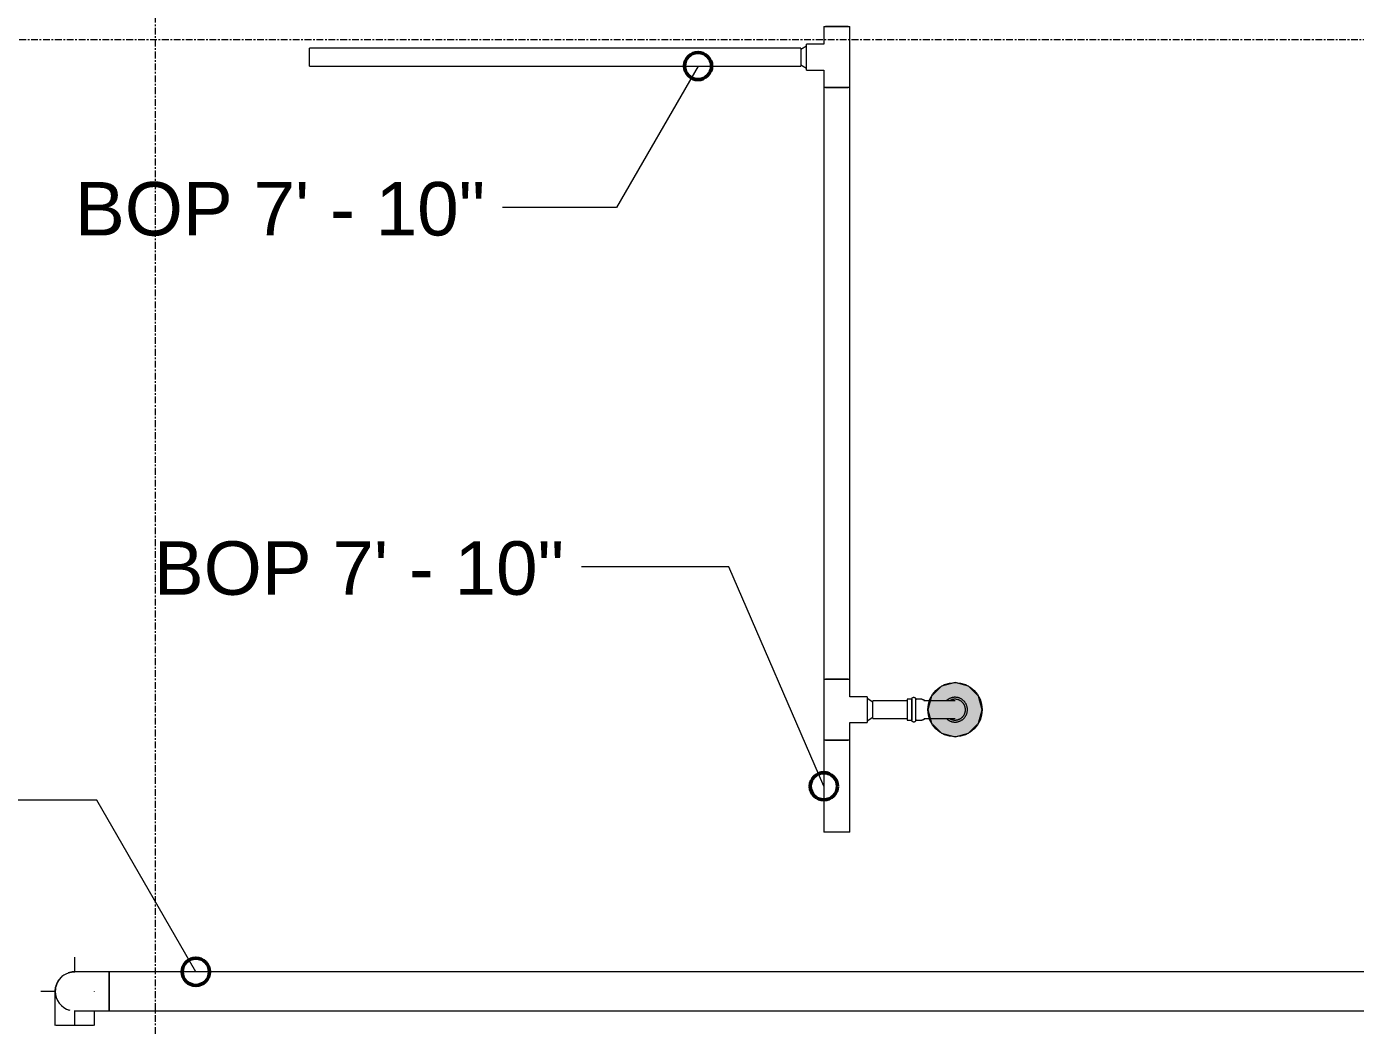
# Model space of a CAD drawing. Header units: inches. Extents: x -3679 to 241, y -496 to 1784.
# Drawn here: x -483.5 to -385.7, y 614.5 to 688 of the extents above; entities that cross this region are included whole.
import ezdxf

# ---------------------------------------------------------------- set-up
doc = ezdxf.new("R2010")
doc.units = ezdxf.units.IN
doc.header["$MEASUREMENT"] = 0
doc.linetypes.add('Grid Line', pattern=[0.875, 0.5, -0.125, 0.125, -0.125])
for name, color, linetype, lineweight in [('A-ANNO-NOTE', 250, 'Continuous', 9), ('G-ANNO-DIMS', 251, 'Continuous', 9), ('P-PIPE', 1, 'Continuous', 9), ('P-PIPE-CNTR', 1, 'Continuous', 9), ('S-GRID', 8, 'Continuous', 9)]:
    doc.layers.add(name, color=color, linetype=linetype, lineweight=lineweight)
doc.styles.add('Arial', font='arial.ttf', dxfattribs={"height": 3.934132})

# ---------------------------------------------------------------- blocks, each defined once
blk = doc.blocks.new('Victaulic-VicPress316-Elbow 90-45deg Style P568_P571 - Standard-V2-SECOND LEVEL')
at = {"layer": 'P-PIPE'}
for p, q in [((-3203.704, 731.097), (-3203.704, 730.203)), ((-3202.389, 730.206), (-3202.389, 731.097)), ((-3203.813, 730.051), (-3203.813, 729.6)), ((-3203.046, 729.6), (-3203.813, 729.6)), ((-3202.28, 729.6), (-3203.046, 729.6)), ((-3202.28, 729.6), (-3202.28, 730.051)), ((-3203.813, 729.309), (-3203.813, 728.97)), ((-3203.046, 729.309), (-3203.813, 729.309)), ((-3203.813, 728.97), (-3203.046, 728.97)), ((-3202.28, 729.309), (-3203.046, 729.309)), ((-3203.046, 728.97), (-3202.28, 728.97)), ((-3202.28, 728.97), (-3202.28, 729.309))]:
    blk.add_line(p, q, dxfattribs=at)
at = {"layer": 'P-PIPE', "flags": 128}
for points in [[(-3203.046, 733.402), (-3203.083, 733.401), (-3203.119, 733.399), (-3203.155, 733.395), (-3203.191, 733.39), (-3203.227, 733.384), (-3203.263, 733.376), (-3203.298, 733.366), (-3203.333, 733.356), (-3203.367, 733.344), (-3203.401, 733.33), (-3203.434, 733.315), (-3203.467, 733.299), (-3203.499, 733.281), (-3203.53, 733.263), (-3203.561, 733.243), (-3203.591, 733.222), (-3203.619, 733.199), (-3203.647, 733.176), (-3203.674, 733.151), (-3203.7, 733.125), (-3203.725, 733.099), (-3203.749, 733.071), (-3203.772, 733.043), (-3203.793, 733.013), (-3203.813, 732.983), (-3203.833, 732.952), (-3203.85, 732.92), (-3203.867, 732.887), (-3203.882, 732.854), (-3203.896, 732.82), (-3203.909, 732.786), (-3203.92, 732.751), (-3203.93, 732.716), (-3203.938, 732.681), (-3203.945, 732.645), (-3203.95, 732.609), (-3203.954, 732.573), (-3203.957, 732.536), (-3203.958, 732.5), (-3203.958, 732.463), (-3203.956, 732.427), (-3203.953, 732.391), (-3203.948, 732.354), (-3203.942, 732.318), (-3203.934, 732.283), (-3203.925, 732.247), (-3203.915, 732.212), (-3203.903, 732.178), (-3203.89, 732.144), (-3203.875, 732.11), (-3203.859, 732.078), (-3203.842, 732.045), (-3203.824, 732.014), (-3203.804, 731.983), (-3203.783, 731.953), (-3203.761, 731.924), (-3203.738, 731.896), (-3203.714, 731.869)], [(-3202.389, 731.858), (-3202.367, 731.881), (-3202.343, 731.909), (-3202.32, 731.937), (-3202.299, 731.967), (-3202.279, 731.997), (-3202.26, 732.028), (-3202.242, 732.06), (-3202.225, 732.093), (-3202.21, 732.126), (-3202.196, 732.16), (-3202.183, 732.194), (-3202.172, 732.229), (-3202.163, 732.264), (-3202.154, 732.299), (-3202.147, 732.335), (-3202.142, 732.371), (-3202.138, 732.407), (-3202.135, 732.444), (-3202.134, 732.48), (-3202.134, 732.517), (-3202.136, 732.553), (-3202.139, 732.589), (-3202.144, 732.626), (-3202.15, 732.662), (-3202.158, 732.697), (-3202.167, 732.733), (-3202.177, 732.768), (-3202.189, 732.802), (-3202.202, 732.836), (-3202.217, 732.87), (-3202.233, 732.902), (-3202.25, 732.935), (-3202.268, 732.966), (-3202.288, 732.997), (-3202.309, 733.027), (-3202.331, 733.056), (-3202.354, 733.084), (-3202.378, 733.111), (-3202.404, 733.137), (-3202.43, 733.163), (-3202.457, 733.187), (-3202.486, 733.21), (-3202.515, 733.231), (-3202.545, 733.252), (-3202.576, 733.271), (-3202.608, 733.29), (-3202.64, 733.307), (-3202.673, 733.322), (-3202.706, 733.336), (-3202.741, 733.349), (-3202.775, 733.361), (-3202.81, 733.371), (-3202.846, 733.38), (-3202.881, 733.387), (-3202.917, 733.393), (-3202.954, 733.397), (-3202.99, 733.4), (-3203.026, 733.402), (-3203.046, 733.402)], [(-3203.046, 733.257), (-3203.077, 733.256), (-3203.107, 733.254), (-3203.138, 733.251), (-3203.168, 733.247), (-3203.198, 733.241), (-3203.228, 733.235), (-3203.258, 733.227), (-3203.287, 733.218), (-3203.316, 733.207), (-3203.345, 733.196), (-3203.373, 733.183), (-3203.4, 733.17), (-3203.427, 733.155), (-3203.453, 733.139), (-3203.479, 733.123), (-3203.504, 733.105), (-3203.528, 733.086), (-3203.551, 733.066), (-3203.574, 733.046), (-3203.596, 733.024), (-3203.617, 733.002), (-3203.637, 732.978), (-3203.656, 732.954), (-3203.674, 732.93), (-3203.691, 732.904), (-3203.707, 732.878), (-3203.722, 732.851), (-3203.736, 732.824), (-3203.749, 732.796), (-3203.76, 732.768), (-3203.771, 732.739), (-3203.78, 732.71), (-3203.789, 732.68), (-3203.796, 732.65), (-3203.801, 732.62), (-3203.806, 732.59), (-3203.809, 732.559), (-3203.812, 732.529), (-3203.812, 732.498), (-3203.812, 732.468), (-3203.811, 732.437), (-3203.808, 732.406), (-3203.804, 732.376), (-3203.799, 732.346), (-3203.792, 732.316), (-3203.785, 732.286), (-3203.776, 732.257), (-3203.766, 732.228), (-3203.755, 732.199), (-3203.743, 732.171), (-3203.73, 732.143), (-3203.715, 732.116), (-3203.704, 732.096)], [(-3203.704, 732.49), (-3203.704, 732.489), (-3203.704, 732.486), (-3203.704, 732.48), (-3203.704, 732.472), (-3203.704, 732.462), (-3203.704, 732.45), (-3203.704, 732.436), (-3203.704, 732.419), (-3203.704, 732.401), (-3203.704, 732.38), (-3203.704, 732.357), (-3203.704, 732.333), (-3203.704, 732.306), (-3203.704, 732.277), (-3203.704, 732.247), (-3203.704, 732.214), (-3203.704, 732.18), (-3203.704, 732.144), (-3203.704, 732.107), (-3203.704, 732.068), (-3203.704, 732.027), (-3203.704, 731.985), (-3203.704, 731.941), (-3203.704, 731.896), (-3203.704, 731.85), (-3203.704, 731.802), (-3203.704, 731.754), (-3203.704, 731.704), (-3203.704, 731.653), (-3203.704, 731.602), (-3203.704, 731.549), (-3203.704, 731.496), (-3203.704, 731.443), (-3203.704, 731.388), (-3203.704, 731.334), (-3203.704, 731.279), (-3203.704, 731.223), (-3203.704, 731.168), (-3203.704, 731.112), (-3203.704, 731.097)], [(-3202.385, 732.102), (-3202.37, 732.129), (-3202.356, 732.156), (-3202.343, 732.184), (-3202.332, 732.212), (-3202.321, 732.241), (-3202.312, 732.27), (-3202.304, 732.3), (-3202.297, 732.33), (-3202.291, 732.36), (-3202.286, 732.39), (-3202.283, 732.421), (-3202.281, 732.451), (-3202.28, 732.482), (-3202.28, 732.512), (-3202.281, 732.543), (-3202.284, 732.574), (-3202.288, 732.604), (-3202.293, 732.634), (-3202.3, 732.664), (-3202.307, 732.694), (-3202.316, 732.723), (-3202.326, 732.752), (-3202.337, 732.781), (-3202.349, 732.809), (-3202.362, 732.837), (-3202.377, 732.864), (-3202.392, 732.89), (-3202.409, 732.916), (-3202.426, 732.941), (-3202.445, 732.966), (-3202.464, 732.989), (-3202.485, 733.012), (-3202.506, 733.034), (-3202.528, 733.055), (-3202.551, 733.075), (-3202.575, 733.095), (-3202.6, 733.113), (-3202.625, 733.13), (-3202.651, 733.147), (-3202.677, 733.162), (-3202.705, 733.176), (-3202.732, 733.189), (-3202.761, 733.201), (-3202.789, 733.212), (-3202.818, 733.222), (-3202.848, 733.23), (-3202.878, 733.238), (-3202.908, 733.244), (-3202.938, 733.249), (-3202.968, 733.253), (-3202.999, 733.255), (-3203.029, 733.256), (-3203.046, 733.257)], [(-3202.389, 731.097), (-3202.389, 731.153), (-3202.389, 731.208), (-3202.389, 731.264), (-3202.389, 731.319), (-3202.389, 731.374), (-3202.389, 731.428), (-3202.389, 731.482), (-3202.389, 731.535), (-3202.389, 731.588), (-3202.389, 731.639), (-3202.389, 731.69), (-3202.389, 731.74), (-3202.389, 731.789), (-3202.389, 731.837), (-3202.389, 731.884), (-3202.389, 731.929), (-3202.389, 731.973), (-3202.389, 732.016), (-3202.389, 732.057), (-3202.389, 732.096), (-3202.389, 732.134), (-3202.389, 732.171), (-3202.389, 732.205), (-3202.389, 732.238), (-3202.389, 732.269), (-3202.389, 732.298), (-3202.389, 732.326), (-3202.389, 732.351), (-3202.389, 732.374), (-3202.389, 732.395), (-3202.389, 732.414), (-3202.389, 732.432), (-3202.389, 732.446), (-3202.389, 732.459), (-3202.389, 732.47), (-3202.389, 732.478), (-3202.389, 732.484), (-3202.389, 732.488), (-3202.389, 732.49), (-3202.389, 732.49)], [(-3203.813, 729.309), (-3203.818, 729.309), (-3203.824, 729.309), (-3203.83, 729.31), (-3203.836, 729.31), (-3203.841, 729.311), (-3203.847, 729.313), (-3203.853, 729.314), (-3203.858, 729.316), (-3203.864, 729.318), (-3203.869, 729.32), (-3203.875, 729.322), (-3203.88, 729.325), (-3203.885, 729.328), (-3203.89, 729.331), (-3203.895, 729.334), (-3203.899, 729.337), (-3203.904, 729.341), (-3203.908, 729.345), (-3203.913, 729.349), (-3203.917, 729.353), (-3203.921, 729.357), (-3203.925, 729.361), (-3203.928, 729.366), (-3203.932, 729.371), (-3203.935, 729.375), (-3203.938, 729.38), (-3203.941, 729.385), (-3203.944, 729.391), (-3203.946, 729.396), (-3203.948, 729.401), (-3203.95, 729.407), (-3203.952, 729.412), (-3203.953, 729.418), (-3203.955, 729.424), (-3203.956, 729.429), (-3203.957, 729.435), (-3203.957, 729.441), (-3203.958, 729.447), (-3203.958, 729.452), (-3203.958, 729.458), (-3203.958, 729.464), (-3203.957, 729.47), (-3203.956, 729.476), (-3203.955, 729.481), (-3203.954, 729.487), (-3203.953, 729.493), (-3203.951, 729.498), (-3203.949, 729.504), (-3203.947, 729.509), (-3203.945, 729.515), (-3203.942, 729.52), (-3203.94, 729.525), (-3203.937, 729.53), (-3203.934, 729.535), (-3203.93, 729.54), (-3203.927, 729.544), (-3203.923, 729.549), (-3203.919, 729.553), (-3203.915, 729.557), (-3203.911, 729.561), (-3203.906, 729.565), (-3203.902, 729.569), (-3203.897, 729.572), (-3203.892, 729.576), (-3203.888, 729.579), (-3203.882, 729.582), (-3203.877, 729.584), (-3203.872, 729.587), (-3203.867, 729.589), (-3203.861, 729.591), (-3203.856, 729.593), (-3203.85, 729.595), (-3203.845, 729.596), (-3203.839, 729.597), (-3203.833, 729.598), (-3203.827, 729.599), (-3203.821, 729.599), (-3203.816, 729.599), (-3203.813, 729.6)], [(-3203.813, 730.051), (-3203.812, 730.062), (-3203.812, 730.073), (-3203.811, 730.084), (-3203.809, 730.094), (-3203.807, 730.105), (-3203.805, 730.116), (-3203.802, 730.126), (-3203.799, 730.137), (-3203.795, 730.147), (-3203.791, 730.157), (-3203.787, 730.167), (-3203.782, 730.177), (-3203.777, 730.186), (-3203.771, 730.196), (-3203.765, 730.205), (-3203.759, 730.214), (-3203.752, 730.222), (-3203.745, 730.231), (-3203.738, 730.239), (-3203.73, 730.246), (-3203.722, 730.254), (-3203.714, 730.261), (-3203.705, 730.268), (-3203.704, 730.269)], [(-3203.046, 729.6), (-3203.077, 729.6), (-3203.107, 729.6), (-3203.138, 729.6), (-3203.168, 729.6), (-3203.198, 729.6), (-3203.228, 729.6), (-3203.258, 729.6), (-3203.287, 729.6), (-3203.316, 729.6), (-3203.345, 729.6), (-3203.373, 729.6), (-3203.4, 729.6), (-3203.427, 729.6), (-3203.453, 729.6), (-3203.479, 729.6), (-3203.504, 729.6), (-3203.528, 729.6), (-3203.551, 729.6), (-3203.574, 729.6), (-3203.596, 729.6), (-3203.617, 729.6), (-3203.637, 729.6), (-3203.656, 729.6), (-3203.674, 729.6), (-3203.691, 729.6), (-3203.707, 729.6), (-3203.722, 729.6), (-3203.736, 729.6), (-3203.749, 729.6), (-3203.76, 729.6), (-3203.771, 729.6), (-3203.78, 729.6), (-3203.789, 729.6), (-3203.796, 729.6), (-3203.801, 729.6), (-3203.806, 729.6), (-3203.809, 729.6), (-3203.812, 729.6), (-3203.812, 729.6), (-3203.813, 729.6)], [(-3203.813, 729.6), (-3203.812, 729.6), (-3203.81, 729.6), (-3203.807, 729.6), (-3203.803, 729.6), (-3203.797, 729.6), (-3203.791, 729.6), (-3203.783, 729.6), (-3203.774, 729.6)], [(-3202.28, 729.6), (-3202.28, 729.6), (-3202.282, 729.6), (-3202.285, 729.6), (-3202.289, 729.6), (-3202.295, 729.6), (-3202.302, 729.6), (-3202.309, 729.6), (-3202.318, 729.6), (-3202.329, 729.6), (-3202.34, 729.6), (-3202.353, 729.6), (-3202.366, 729.6), (-3202.381, 729.6), (-3202.397, 729.6), (-3202.413, 729.6), (-3202.431, 729.6), (-3202.45, 729.6), (-3202.47, 729.6), (-3202.49, 729.6), (-3202.512, 729.6), (-3202.534, 729.6), (-3202.558, 729.6), (-3202.582, 729.6), (-3202.606, 729.6), (-3202.632, 729.6), (-3202.658, 729.6), (-3202.685, 729.6), (-3202.712, 729.6), (-3202.74, 729.6), (-3202.768, 729.6), (-3202.797, 729.6), (-3202.826, 729.6), (-3202.856, 729.6), (-3202.886, 729.6), (-3202.916, 729.6), (-3202.946, 729.6), (-3202.977, 729.6), (-3203.007, 729.6), (-3203.038, 729.6), (-3203.046, 729.6)], [(-3202.389, 730.269), (-3202.38, 730.262), (-3202.372, 730.255), (-3202.364, 730.248), (-3202.356, 730.24), (-3202.348, 730.232), (-3202.341, 730.224), (-3202.335, 730.215), (-3202.328, 730.207), (-3202.322, 730.197), (-3202.317, 730.188), (-3202.311, 730.179), (-3202.306, 730.169), (-3202.302, 730.159), (-3202.298, 730.149), (-3202.294, 730.139), (-3202.291, 730.128), (-3202.288, 730.118), (-3202.285, 730.107), (-3202.283, 730.096), (-3202.282, 730.086), (-3202.281, 730.075), (-3202.28, 730.064), (-3202.28, 730.053), (-3202.28, 730.051)], [(-3202.321, 729.6), (-3202.312, 729.6), (-3202.304, 729.6), (-3202.297, 729.6), (-3202.291, 729.6), (-3202.286, 729.6), (-3202.283, 729.6), (-3202.281, 729.6), (-3202.28, 729.6), (-3202.28, 729.6)], [(-3202.28, 729.6), (-3202.274, 729.599), (-3202.268, 729.599), (-3202.262, 729.598), (-3202.256, 729.598), (-3202.251, 729.597), (-3202.245, 729.595), (-3202.239, 729.594), (-3202.234, 729.592), (-3202.228, 729.59), (-3202.223, 729.588), (-3202.218, 729.586), (-3202.212, 729.583), (-3202.207, 729.58), (-3202.202, 729.577), (-3202.197, 729.574), (-3202.193, 729.571), (-3202.188, 729.567), (-3202.184, 729.563), (-3202.179, 729.559), (-3202.175, 729.555), (-3202.171, 729.551), (-3202.167, 729.547), (-3202.164, 729.542), (-3202.16, 729.537), (-3202.157, 729.533), (-3202.154, 729.528), (-3202.151, 729.523), (-3202.149, 729.517), (-3202.146, 729.512), (-3202.144, 729.507), (-3202.142, 729.501), (-3202.14, 729.496), (-3202.139, 729.49), (-3202.137, 729.484), (-3202.136, 729.479), (-3202.135, 729.473), (-3202.135, 729.467), (-3202.134, 729.461), (-3202.134, 729.456), (-3202.134, 729.45), (-3202.134, 729.444), (-3202.135, 729.438), (-3202.136, 729.432), (-3202.137, 729.427), (-3202.138, 729.421), (-3202.139, 729.415), (-3202.141, 729.41), (-3202.143, 729.404), (-3202.145, 729.399), (-3202.147, 729.393), (-3202.15, 729.388), (-3202.152, 729.383), (-3202.155, 729.378), (-3202.159, 729.373), (-3202.162, 729.368), (-3202.165, 729.364), (-3202.169, 729.359), (-3202.173, 729.355), (-3202.177, 729.351), (-3202.181, 729.347), (-3202.186, 729.343), (-3202.19, 729.339), (-3202.195, 729.336), (-3202.2, 729.332), (-3202.205, 729.329), (-3202.21, 729.326), (-3202.215, 729.324), (-3202.22, 729.321), (-3202.225, 729.319), (-3202.231, 729.317), (-3202.236, 729.315), (-3202.242, 729.313), (-3202.248, 729.312), (-3202.253, 729.311), (-3202.259, 729.31), (-3202.265, 729.309), (-3202.271, 729.309), (-3202.276, 729.309), (-3202.28, 729.309)], [(-3203.771, 729.309), (-3203.78, 729.309), (-3203.789, 729.309), (-3203.796, 729.309), (-3203.801, 729.309), (-3203.806, 729.309), (-3203.809, 729.309), (-3203.812, 729.309), (-3203.812, 729.309), (-3203.813, 729.309)], [(-3203.813, 729.309), (-3203.812, 729.309), (-3203.81, 729.309), (-3203.807, 729.309), (-3203.803, 729.309), (-3203.797, 729.309), (-3203.791, 729.309), (-3203.783, 729.309), (-3203.774, 729.309), (-3203.763, 729.309), (-3203.752, 729.309), (-3203.74, 729.309), (-3203.726, 729.309), (-3203.711, 729.309), (-3203.695, 729.309), (-3203.679, 729.309), (-3203.661, 729.309), (-3203.642, 729.309), (-3203.622, 729.309), (-3203.602, 729.309), (-3203.58, 729.309), (-3203.558, 729.309), (-3203.534, 729.309), (-3203.51, 729.309), (-3203.486, 729.309), (-3203.46, 729.309), (-3203.434, 729.309), (-3203.407, 729.309), (-3203.38, 729.309), (-3203.352, 729.309), (-3203.324, 729.309), (-3203.295, 729.309), (-3203.266, 729.309), (-3203.236, 729.309), (-3203.206, 729.309), (-3203.176, 729.309), (-3203.146, 729.309), (-3203.116, 729.309), (-3203.085, 729.309), (-3203.054, 729.309), (-3203.046, 729.309)], [(-3203.046, 729.309), (-3203.015, 729.309), (-3202.985, 729.309), (-3202.954, 729.309), (-3202.924, 729.309), (-3202.894, 729.309), (-3202.864, 729.309), (-3202.834, 729.309), (-3202.805, 729.309), (-3202.776, 729.309), (-3202.748, 729.309), (-3202.72, 729.309), (-3202.692, 729.309), (-3202.665, 729.309), (-3202.639, 729.309), (-3202.613, 729.309), (-3202.588, 729.309), (-3202.564, 729.309), (-3202.541, 729.309), (-3202.518, 729.309), (-3202.496, 729.309), (-3202.475, 729.309), (-3202.455, 729.309), (-3202.436, 729.309), (-3202.418, 729.309), (-3202.401, 729.309), (-3202.385, 729.309), (-3202.37, 729.309), (-3202.356, 729.309), (-3202.343, 729.309), (-3202.332, 729.309), (-3202.321, 729.309), (-3202.312, 729.309), (-3202.304, 729.309), (-3202.297, 729.309), (-3202.291, 729.309), (-3202.286, 729.309), (-3202.283, 729.309), (-3202.281, 729.309), (-3202.28, 729.309), (-3202.28, 729.309)], [(-3202.28, 729.309), (-3202.28, 729.309), (-3202.282, 729.309), (-3202.285, 729.309), (-3202.289, 729.309), (-3202.295, 729.309), (-3202.302, 729.309), (-3202.309, 729.309), (-3202.318, 729.309)]]:
    blk.add_lwpolyline(points, dxfattribs=at)
blk = doc.blocks.new('Elbow - Welded - Generic - Standard-V51-SECOND LEVEL')
at = {"layer": 'P-PIPE'}
for p, q in [((-477.412, 618.383), (-477.412, 618.24)), ((-477.412, 618.24), (-477.412, 618.012)), ((-477.412, 618.011), (-477.412, 617.714)), ((-477.412, 617.714), (-477.412, 617.367)), ((-477.412, 617.367), (-477.412, 616.995)), ((-477.412, 616.995), (-477.412, 616.623)), ((-477.412, 616.623), (-477.412, 616.277)), ((-477.412, 616.277), (-477.412, 615.979)), ((-477.412, 615.979), (-477.412, 615.751)), ((-477.412, 615.75), (-477.412, 615.607))]:
    blk.add_line(p, q, dxfattribs=at)
at = {"layer": 'P-PIPE', "flags": 128}
for points in [[(-477.412, 618.432), (-477.513, 618.432), (-477.614, 618.432), (-477.714, 618.432), (-477.814, 618.432), (-477.913, 618.432), (-478.011, 618.432), (-478.109, 618.432), (-478.205, 618.432), (-478.3, 618.432), (-478.394, 618.432), (-478.486, 618.432), (-478.576, 618.432), (-478.664, 618.432), (-478.751, 618.432), (-478.835, 618.432), (-478.917, 618.432), (-478.997, 618.432), (-479.074, 618.432), (-479.148, 618.432), (-479.22, 618.432), (-479.289, 618.432), (-479.354, 618.432), (-479.417, 618.432), (-479.476, 618.432), (-479.533, 618.432), (-479.585, 618.432), (-479.635, 618.432), (-479.68, 618.432), (-479.722, 618.432), (-479.761, 618.432), (-479.795, 618.432), (-479.826, 618.432), (-479.853, 618.432), (-479.876, 618.432), (-479.895, 618.432), (-479.911, 618.432), (-479.922, 618.432), (-479.929, 618.432), (-479.932, 618.432), (-479.932, 618.432)], [(-479.932, 615.558), (-479.93, 615.558), (-479.924, 615.558), (-479.914, 615.558), (-479.9, 615.558), (-479.882, 615.558), (-479.86, 615.558), (-479.834, 615.558), (-479.804, 615.558), (-479.771, 615.558), (-479.733, 615.558), (-479.692, 615.558), (-479.647, 615.558), (-479.599, 615.558), (-479.547, 615.558), (-479.492, 615.558), (-479.433, 615.558), (-479.372, 615.558), (-479.307, 615.558), (-479.239, 615.558), (-479.168, 615.558), (-479.094, 615.558), (-479.018, 615.558), (-478.939, 615.558), (-478.857, 615.558), (-478.774, 615.558), (-478.688, 615.558), (-478.6, 615.558), (-478.51, 615.558), (-478.419, 615.558), (-478.325, 615.558), (-478.231, 615.558), (-478.135, 615.558), (-478.038, 615.558), (-477.94, 615.558), (-477.841, 615.558), (-477.741, 615.558), (-477.641, 615.558), (-477.54, 615.558), (-477.44, 615.558), (-477.412, 615.558)]]:
    blk.add_lwpolyline(points, dxfattribs=at)
at = {"layer": 'P-PIPE'}
for start, end in [(135.60884, 180), (120, 135), (90, 105), (180, 255)]:
    blk.add_arc((-479.932, 616.995), 1.437, start, end, dxfattribs=at)
blk = doc.blocks.new('Elbow - Welded - Generic - Standard-V52-SECOND LEVEL')
at = {"layer": 'P-PIPE'}
for p, q in [((-478.495, 616.993), (-478.495, 616.987)), ((-481.177, 614.476), (-481.32, 614.476)), ((-480.651, 614.476), (-481.177, 614.476)), ((-480.304, 614.476), (-480.651, 614.476)), ((-479.932, 614.476), (-480.304, 614.476)), ((-479.56, 614.476), (-479.932, 614.476)), ((-479.214, 614.476), (-479.56, 614.476)), ((-478.916, 614.476), (-479.213, 614.476)), ((-478.688, 614.476), (-478.916, 614.476)), ((-478.544, 614.476), (-478.687, 614.476))]:
    blk.add_line(p, q, dxfattribs=at)
at = {"layer": 'P-PIPE', "flags": 128}
for points in [[(-481.369, 616.995), (-481.368, 617.053), (-481.364, 617.11), (-481.359, 617.167), (-481.351, 617.224), (-481.34, 617.281), (-481.328, 617.337), (-481.313, 617.392), (-481.296, 617.447), (-481.277, 617.502), (-481.256, 617.555), (-481.232, 617.607), (-481.207, 617.659), (-481.179, 617.709), (-481.15, 617.759), (-481.118, 617.807), (-481.085, 617.853), (-481.049, 617.899), (-481.012, 617.943), (-480.974, 617.985), (-480.933, 618.026), (-480.891, 618.065), (-480.848, 618.103), (-480.803, 618.139), (-480.756, 618.172), (-480.708, 618.205), (-480.659, 618.235), (-480.609, 618.263), (-480.558, 618.289), (-480.506, 618.313), (-480.453, 618.335), (-480.399, 618.354), (-480.344, 618.372), (-480.289, 618.387), (-480.233, 618.401), (-480.176, 618.411), (-480.119, 618.42), (-480.062, 618.426), (-480.005, 618.43), (-479.948, 618.432), (-479.932, 618.432)], [(-481.369, 614.476), (-481.369, 614.576), (-481.369, 614.677), (-481.369, 614.777), (-481.369, 614.877), (-481.369, 614.976), (-481.369, 615.075), (-481.369, 615.172), (-481.369, 615.268), (-481.369, 615.363), (-481.369, 615.457), (-481.369, 615.549), (-481.369, 615.639), (-481.369, 615.728), (-481.369, 615.814), (-481.369, 615.898), (-481.369, 615.98), (-481.369, 616.06), (-481.369, 616.137), (-481.369, 616.211), (-481.369, 616.283), (-481.369, 616.352), (-481.369, 616.418), (-481.369, 616.48), (-481.369, 616.54), (-481.369, 616.596), (-481.369, 616.649), (-481.369, 616.698), (-481.369, 616.744), (-481.369, 616.786), (-481.369, 616.824), (-481.369, 616.859), (-481.369, 616.89), (-481.369, 616.916), (-481.369, 616.94), (-481.369, 616.959), (-481.369, 616.974), (-481.369, 616.985), (-481.369, 616.992), (-481.369, 616.995), (-481.369, 616.995)], [(-478.495, 615.561), (-478.495, 615.482), (-478.495, 615.389), (-478.495, 615.294), (-478.495, 615.198), (-478.495, 615.101), (-478.495, 615.003), (-478.495, 614.904), (-478.495, 614.804), (-478.495, 614.704), (-478.495, 614.604), (-478.495, 614.503), (-478.495, 614.476)]]:
    blk.add_lwpolyline(points, dxfattribs=at)

msp = doc.modelspace()

# ---------------------------------------------------------------- hatches: boundary and pattern name
at = {"layer": 'A-ANNO-NOTE'}
h = msp.add_hatch(color=256, dxfattribs=at)
edge = h.paths.add_edge_path(flags=0)
edge.add_arc((-415.159, 637.71), 2, 0, 360)
msp.add_hatch(color=256, dxfattribs=at).paths.add_polyline_path([(-415.159, 635.71), (-414.159, 635.977), (-413.427, 636.71), (-413.159, 637.71), (-413.427, 638.71), (-414.159, 639.442), (-415.159, 639.71), (-416.159, 639.442), (-416.891, 638.71), (-417.159, 637.71), (-416.891, 636.71), (-416.159, 635.977)], flags=0)

# ---------------------------------------------------------------- linework, layer by layer
for p, q in [((-415.159, 639.71), (-416.159, 639.442)), ((-414.159, 639.442), (-415.159, 639.71)), ((-416.891, 638.71), (-417.159, 637.71)), ((-416.159, 639.442), (-416.891, 638.71)), ((-413.427, 638.71), (-414.159, 639.442)), ((-413.159, 637.71), (-413.427, 638.71)), ((-417.159, 637.71), (-416.891, 636.71)), ((-413.427, 636.71), (-413.159, 637.71)), ((-416.891, 636.71), (-416.159, 635.977)), ((-414.159, 635.977), (-413.427, 636.71)), ((-416.159, 635.977), (-415.159, 635.71)), ((-415.159, 635.71), (-414.159, 635.977))]:
    msp.add_line(p, q, dxfattribs=at)
msp.add_circle((-415.159, 637.71), 2, dxfattribs=at)
at = {"layer": 'G-ANNO-DIMS'}
for p, q in [((-434.071, 685.052), (-440.075, 674.652)), ((-440.075, 674.652), (-448.454, 674.652)), ((-431.799, 648.224), (-442.65, 648.224)), ((-424.807, 632.074), (-431.799, 648.224)), ((-478.306, 631.044), (-486.115, 631.044)), ((-471.025, 618.433), (-478.306, 631.044))]:
    msp.add_line(p, q, dxfattribs=at)
at = {"layer": 'G-ANNO-DIMS', "lineweight": 50}
for centre in [(-434.071, 685.052), (-424.807, 632.074), (-471.025, 618.433)]:
    msp.add_circle(centre, 1, dxfattribs=at)
at = {"layer": 'P-PIPE'}
for p, q in [((-424.808, 687.954), (-424.808, 686.66)), ((-424.808, 687.954), (-422.907, 687.954)), ((-424.53, 687.954), (-424.68, 687.954)), ((-424.333, 687.954), (-424.529, 687.954)), ((-424.103, 687.954), (-424.332, 687.954)), ((-423.611, 687.954), (-424.103, 687.954)), ((-423.382, 687.954), (-423.611, 687.954)), ((-423.186, 687.954), (-423.382, 687.954)), ((-423.035, 687.954), (-423.185, 687.954)), ((-422.907, 683.465), (-422.907, 687.954)), ((-426.101, 686.522), (-426.508, 686.272)), ((-424.808, 686.66), (-426.101, 686.66)), ((-426.101, 684.759), (-426.101, 686.66)), ((-426.508, 686.367), (-462.659, 686.367)), ((-462.659, 685.052), (-462.659, 686.367)), ((-426.508, 686.367), (-426.508, 685.052)), ((-462.659, 685.052), (-426.508, 685.052)), ((-426.508, 685.147), (-426.101, 684.897)), ((-426.101, 684.759), (-424.808, 684.759)), ((-424.808, 684.759), (-424.808, 683.465)), ((-422.907, 683.465), (-424.808, 683.465)), ((-424.807, 683.465), (-424.807, 639.954)), ((-424.68, 683.465), (-424.53, 683.465)), ((-424.529, 683.465), (-424.333, 683.465)), ((-424.332, 683.465), (-424.103, 683.465)), ((-424.103, 683.465), (-423.611, 683.465)), ((-423.611, 683.465), (-423.382, 683.465)), ((-423.382, 683.465), (-423.186, 683.465)), ((-423.185, 683.465), (-423.035, 683.465)), ((-422.907, 639.954), (-422.907, 683.465)), ((-424.808, 639.954), (-424.808, 635.465)), ((-424.808, 639.954), (-422.907, 639.954)), ((-424.53, 639.954), (-424.68, 639.954)), ((-424.333, 639.954), (-424.529, 639.954)), ((-424.103, 639.954), (-424.332, 639.954)), ((-423.611, 639.954), (-424.103, 639.954)), ((-423.382, 639.954), (-423.611, 639.954)), ((-423.186, 639.954), (-423.382, 639.954)), ((-423.035, 639.954), (-423.185, 639.954)), ((-422.907, 638.66), (-422.907, 639.954)), ((-421.613, 638.66), (-422.907, 638.66)), ((-421.613, 638.66), (-421.613, 636.759)), ((-421.207, 638.272), (-421.613, 638.522)), ((-418.679, 638.367), (-421.207, 638.367)), ((-421.207, 637.052), (-421.207, 638.367)), ((-422.907, 635.465), (-422.907, 636.759)), ((-422.907, 636.759), (-421.613, 636.759)), ((-421.613, 636.897), (-421.207, 637.147)), ((-421.207, 637.052), (-418.679, 637.052)), ((-422.907, 635.465), (-424.808, 635.465)), ((-424.807, 635.465), (-424.807, 628.71)), ((-424.68, 635.465), (-424.53, 635.465)), ((-424.529, 635.465), (-424.333, 635.465)), ((-424.332, 635.465), (-424.103, 635.465)), ((-424.103, 635.465), (-423.611, 635.465)), ((-423.611, 635.465), (-423.382, 635.465)), ((-423.382, 635.465), (-423.186, 635.465)), ((-423.185, 635.465), (-423.035, 635.465)), ((-422.907, 628.71), (-422.907, 635.465)), ((-422.907, 628.71), (-424.807, 628.71)), ((-335.52, 618.433), (-477.412, 618.433)), ((-477.412, 615.558), (-477.412, 618.433)), ((-477.412, 615.558), (-335.52, 615.558))]:
    msp.add_line(p, q, dxfattribs=at)
for start, end in [(107.14672, 109.35058), (142.24608, 145.4923), (214.5077, 217.75392), (250.54982, 252.88464)]:
    msp.add_arc((-479.932, 616.995), 1.437, start, end, dxfattribs=at)
at = {"layer": 'P-PIPE-CNTR'}
for p, q in [((-479.932, 618.432), (-479.932, 619.495)), ((-482.432, 616.995), (-481.369, 616.995)), ((-479.932, 614.495), (-479.932, 615.572))]:
    msp.add_line(p, q, dxfattribs=at)
at = {"layer": 'S-GRID', "linetype": 'Grid Line'}
for p, q in [((-474, -484.257), (-474, 1771.743)), ((-3666.394, 687), (228, 687))]:
    msp.add_line(p, q, dxfattribs=at)

# ---------------------------------------------------------------- block references
at = {"layer": 'P-PIPE', "rotation": 270}
msp.add_blockref('Victaulic-VicPress316-Elbow 90-45deg Style P568_P571 - Standard-V2-SECOND LEVEL', (-1147.649, -2565.337), dxfattribs=at)
at = {"layer": 'P-PIPE'}
for name in ['Elbow - Welded - Generic - Standard-V51-SECOND LEVEL', 'Elbow - Welded - Generic - Standard-V52-SECOND LEVEL']:
    msp.add_blockref(name, (0, 0), dxfattribs=at)

# ---------------------------------------------------------------- texts
at = {"layer": 'G-ANNO-DIMS', "char_height": 3.93413, "width": 35.952, "attachment_point": 1, "line_spacing_factor": 0.938532, "style": 'Arial'}
for insert in [(-479.914, 676.522), (-474.11, 650.094)]:
    msp.add_mtext('BOP 7\' - 10"', dxfattribs=dict(at, insert=insert))

doc.saveas('drawing.dxf')
